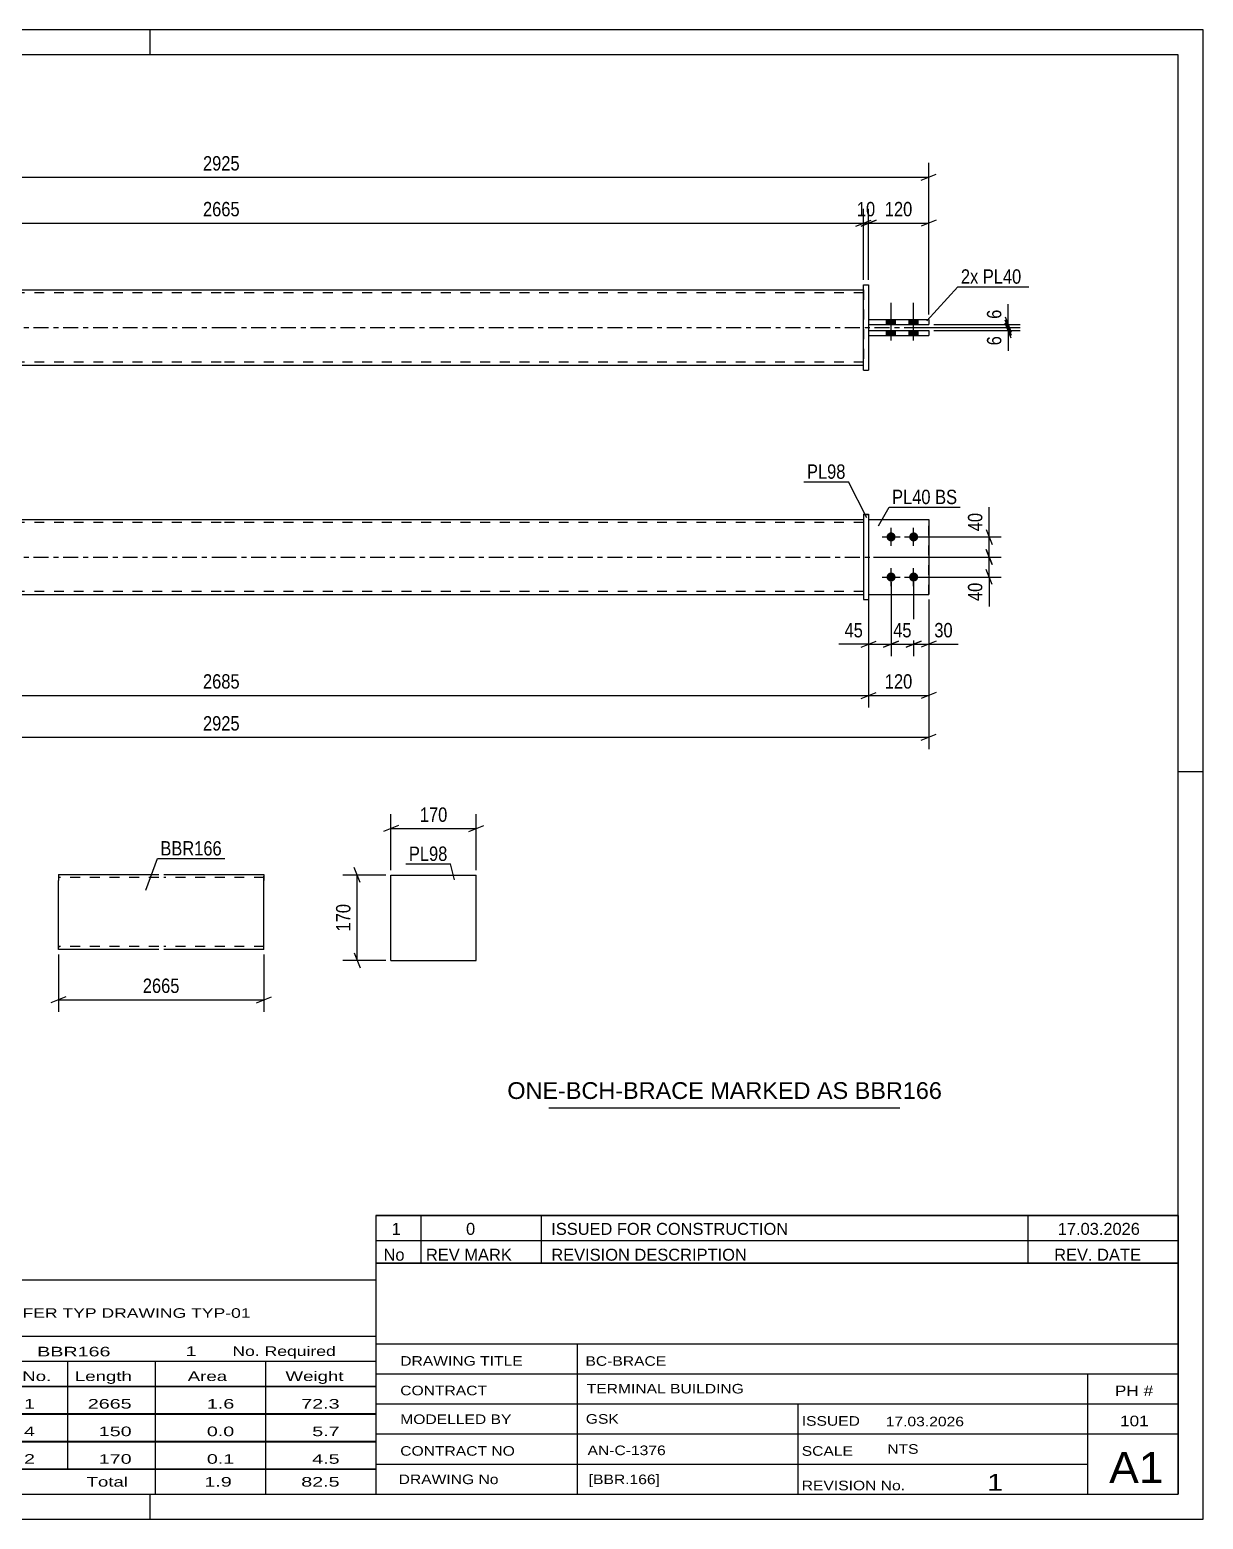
# Model space of a CAD drawing. Header units: millimetres. Extents: x 0 to 420, y 0 to 297.
# Drawn here: x 186 to 420, y 0 to 297 of the extents above; entities that cross this region are included whole.
import ezdxf

# ---------------------------------------------------------------- set-up
doc = ezdxf.new("R2010")
doc.units = ezdxf.units.MM
doc.linetypes.add('DXK_LINE_DOT2', pattern=[3.9198, 1.9599, -1.9599])
doc.linetypes.add('DXK_LINE_DOT3', pattern=[5.9187, 2.979, -0.9799, 0.9799, -0.9799])
doc.styles.add('Arial', font='ARIAL.TTF', dxfattribs={"height": 0.2})
doc.styles.add('Arial Narrow', font='ARIALN.TTF', dxfattribs={"height": 0.2})

# ---------------------------------------------------------------- blocks, each defined once
blk = doc.blocks.new('Unknown-580606079-1163')
at = {"color": 5, "linetype": 'Continuous'}
for p, q in [((420, 297), (0, 297)), ((210, 292), (210, 297)), ((420, 0), (420, 297)), ((415, 292), (5, 292)), ((415, 5), (415, 292)), ((420, 149), (415, 149)), ((5, 5), (415, 5)), ((210, 0), (210, 5)), ((0, 0), (420, 0))]:
    blk.add_line(p, q, dxfattribs=at)
blk = doc.blocks.new('Bolt-580606079-1796 - 1792')
at = {"linetype": 'Continuous'}
for points in [[(357.76, 196.77), (357.94, 196.76), (358.12, 196.7), (358.29, 196.6), (358.43, 196.48), (358.54, 196.32), (358.61, 196.15), (358.65, 195.97), (358.65, 195.78), (358.61, 195.6), (358.54, 195.42), (358.43, 195.27), (358.29, 195.15), (358.12, 195.05), (357.94, 194.99), (357.76, 194.97), (357.57, 194.99), (357.39, 195.05), (357.23, 195.15), (357.09, 195.27), (356.98, 195.42), (356.9, 195.6), (356.86, 195.78), (356.86, 195.97), (356.9, 196.15), (356.98, 196.32), (357.09, 196.48), (357.23, 196.6), (357.39, 196.7), (357.57, 196.76)], [(362.26, 196.77), (362.44, 196.76), (362.62, 196.7), (362.79, 196.6), (362.93, 196.48), (363.04, 196.32), (363.11, 196.15), (363.15, 195.97), (363.15, 195.78), (363.11, 195.6), (363.04, 195.42), (362.93, 195.27), (362.79, 195.15), (362.62, 195.05), (362.44, 194.99), (362.26, 194.97), (362.07, 194.99), (361.89, 195.05), (361.73, 195.15), (361.59, 195.27), (361.48, 195.42), (361.4, 195.6), (361.36, 195.78), (361.36, 195.97), (361.4, 196.15), (361.48, 196.32), (361.59, 196.48), (361.73, 196.6), (361.89, 196.7), (362.07, 196.76)], [(357.76, 188.77), (357.94, 188.76), (358.12, 188.7), (358.29, 188.6), (358.43, 188.48), (358.54, 188.32), (358.61, 188.15), (358.65, 187.97), (358.65, 187.78), (358.61, 187.6), (358.54, 187.42), (358.43, 187.27), (358.29, 187.15), (358.12, 187.05), (357.94, 186.99), (357.76, 186.97), (357.57, 186.99), (357.39, 187.05), (357.23, 187.15), (357.09, 187.27), (356.98, 187.42), (356.9, 187.6), (356.86, 187.78), (356.86, 187.97), (356.9, 188.15), (356.98, 188.32), (357.09, 188.48), (357.23, 188.6), (357.39, 188.7), (357.57, 188.76)], [(362.26, 188.77), (362.44, 188.76), (362.62, 188.7), (362.79, 188.6), (362.93, 188.48), (363.04, 188.32), (363.11, 188.15), (363.15, 187.97), (363.15, 187.78), (363.11, 187.6), (363.04, 187.42), (362.93, 187.27), (362.79, 187.15), (362.62, 187.05), (362.44, 186.99), (362.26, 186.97), (362.07, 186.99), (361.89, 187.05), (361.73, 187.15), (361.59, 187.27), (361.48, 187.42), (361.4, 187.6), (361.36, 187.78), (361.36, 187.97), (361.4, 188.15), (361.48, 188.32), (361.59, 188.48), (361.73, 188.6), (361.89, 188.7), (362.07, 188.76)]]:
    blk.add_hatch(color=1, dxfattribs=at).paths.add_polyline_path(points)
at = {"color": 1, "linetype": 'Continuous'}
for p, q in [((357.76, 194.07), (357.76, 197.67)), ((362.26, 194.07), (362.26, 197.67)), ((355.96, 195.87), (359.56, 195.87)), ((360.46, 195.87), (364.06, 195.87)), ((355.96, 187.87), (359.56, 187.87)), ((357.76, 186.07), (357.76, 189.67)), ((360.46, 187.87), (364.06, 187.87)), ((362.26, 186.07), (362.26, 189.67))]:
    blk.add_line(p, q, dxfattribs=at)
blk = doc.blocks.new('Part-580606079-1801 - 1792')
at = {"color": 2, "linetype": 'Continuous'}
for p, q in [((96.16, 199.37), (224.16, 199.37)), ((224.26, 199.37), (352.26, 199.37)), ((96.16, 184.37), (224.16, 184.37)), ((224.26, 184.37), (352.26, 184.37))]:
    blk.add_line(p, q, dxfattribs=at)
at = {"color": 7, "linetype": 'DXK_LINE_DOT2'}
for p, q in [((96.16, 184.37), (96.16, 199.37)), ((352.26, 199.37), (352.26, 184.37)), ((224.16, 198.77), (96.16, 198.77)), ((352.26, 198.77), (224.26, 198.77)), ((224.16, 184.97), (96.16, 184.97)), ((352.26, 184.97), (224.26, 184.97))]:
    blk.add_line(p, q, dxfattribs=at)
at = {"color": 7, "linetype": 'DXK_LINE_DOT3'}
for p, q in [((86.16, 191.87), (224.16, 191.87)), ((224.26, 191.87), (362.26, 191.87))]:
    blk.add_line(p, q, dxfattribs=at)
blk = doc.blocks.new('Part-580606079-1806 - 1792')
at = {"color": 2, "linetype": 'Continuous'}
for p, q in [((352.26, 200.38), (352.26, 183.37)), ((352.26, 200.37), (353.26, 200.37)), ((353.26, 200.38), (353.26, 200.37)), ((353.26, 200.37), (353.26, 183.37)), ((352.26, 183.37), (353.26, 183.37))]:
    blk.add_line(p, q, dxfattribs=at)
at = {"color": 7, "linetype": 'DXK_LINE_DOT2'}
for p, q in [((352.26, 200.38), (353.26, 200.38)), ((352.26, 183.38), (353.26, 183.38))]:
    blk.add_line(p, q, dxfattribs=at)
blk = doc.blocks.new('Part-580606079-1826 - 1792')
at = {"color": 7, "linetype": 'DXK_LINE_DOT2'}
for p, q in [((353.26, 199.37), (353.26, 199.37)), ((353.26, 199.37), (353.26, 184.37)), ((353.26, 199.37), (365.26, 199.37)), ((353.26, 199.37), (365.26, 199.37)), ((365.26, 184.37), (365.26, 199.37)), ((353.26, 184.37), (365.26, 184.37)), ((353.26, 184.37), (365.26, 184.37)), ((365.26, 184.37), (365.26, 184.37))]:
    blk.add_line(p, q, dxfattribs=at)
blk = doc.blocks.new('Part-580606079-1837 - 1792')
at = {"color": 2, "linetype": 'Continuous'}
for p, q in [((353.26, 199.37), (365.26, 199.37)), ((365.26, 199.37), (365.26, 199.37)), ((365.26, 199.37), (365.26, 184.37)), ((353.26, 184.37), (365.26, 184.37)), ((365.26, 184.37), (365.26, 184.37))]:
    blk.add_line(p, q, dxfattribs=at)
at = {"color": 7, "linetype": 'DXK_LINE_DOT2'}
for p, q in [((353.26, 199.37), (353.26, 199.37)), ((353.26, 199.37), (353.26, 184.37)), ((353.26, 199.37), (365.26, 199.37)), ((353.26, 184.37), (365.26, 184.37))]:
    blk.add_line(p, q, dxfattribs=at)
blk = doc.blocks.new('Part-580606079-2083 - 2069')
at = {"color": 2, "linetype": 'Continuous'}
for p, q in [((352.26, 229.13), (352.26, 246.13)), ((352.26, 246.13), (353.26, 246.13)), ((353.26, 246.13), (353.26, 246.13)), ((353.26, 246.13), (353.26, 229.13)), ((352.26, 229.13), (352.26, 229.13)), ((352.26, 229.13), (353.26, 229.13))]:
    blk.add_line(p, q, dxfattribs=at)
at = {"color": 7, "linetype": 'DXK_LINE_DOT2'}
for p, q in [((352.26, 246.13), (353.26, 246.13)), ((353.26, 246.13), (353.26, 246.13)), ((352.26, 229.13), (353.26, 229.13))]:
    blk.add_line(p, q, dxfattribs=at)
blk = doc.blocks.new('Bolt-580606079-2077 - 2069')
at = {"linetype": 'Continuous'}
for points in [[(358.66, 239.23), (356.86, 239.23), (356.86, 238.23), (358.66, 238.23)], [(358.66, 239.23), (356.86, 239.23), (356.86, 238.23), (358.66, 238.23)], [(363.16, 239.23), (361.36, 239.23), (361.36, 238.23), (363.16, 238.23)], [(363.16, 239.23), (361.36, 239.23), (361.36, 238.23), (363.16, 238.23)], [(358.66, 237.03), (356.86, 237.03), (356.86, 236.03), (358.66, 236.03)], [(358.66, 237.03), (356.86, 237.03), (356.86, 236.03), (358.66, 236.03)], [(363.16, 237.03), (361.36, 237.03), (361.36, 236.03), (363.16, 236.03)], [(363.16, 237.03), (361.36, 237.03), (361.36, 236.03), (363.16, 236.03)]]:
    blk.add_hatch(color=1, dxfattribs=at).paths.add_polyline_path(points)
at = {"color": 1, "linetype": 'Continuous'}
for p, q in [((357.76, 235.03), (357.76, 242.53)), ((357.76, 235.03), (357.76, 242.53)), ((362.26, 235.03), (362.26, 242.53)), ((362.26, 235.03), (362.26, 242.53)), ((356.86, 238.23), (356.86, 239.23)), ((356.86, 238.23), (356.86, 239.23)), ((358.66, 238.23), (358.66, 239.23)), ((358.66, 238.23), (358.66, 239.23)), ((361.36, 238.23), (361.36, 239.23)), ((361.36, 238.23), (361.36, 239.23)), ((363.16, 238.23), (363.16, 239.23)), ((363.16, 238.23), (363.16, 239.23)), ((356.86, 236.03), (356.86, 237.03)), ((356.86, 236.03), (356.86, 237.03)), ((358.66, 236.03), (358.66, 237.03)), ((358.66, 236.03), (358.66, 237.03)), ((361.36, 236.03), (361.36, 237.03)), ((361.36, 236.03), (361.36, 237.03)), ((363.16, 236.03), (363.16, 237.03)), ((363.16, 236.03), (363.16, 237.03))]:
    blk.add_line(p, q, dxfattribs=at)
blk = doc.blocks.new('Part-580606079-2082 - 2069')
at = {"color": 2, "linetype": 'Continuous'}
for p, q in [((96.16, 245.13), (224.16, 245.13)), ((224.26, 245.13), (352.26, 245.13)), ((96.16, 230.13), (224.16, 230.13)), ((224.26, 230.13), (352.26, 230.13))]:
    blk.add_line(p, q, dxfattribs=at)
at = {"color": 7, "linetype": 'DXK_LINE_DOT2'}
for p, q in [((96.16, 245.13), (96.16, 230.13)), ((224.16, 244.53), (96.16, 244.53)), ((352.26, 244.53), (224.26, 244.53)), ((352.26, 245.13), (352.26, 230.13)), ((224.16, 230.73), (96.16, 230.73)), ((352.26, 230.73), (224.26, 230.73))]:
    blk.add_line(p, q, dxfattribs=at)
at = {"color": 7, "linetype": 'DXK_LINE_DOT3'}
for p, q in [((86.16, 237.63), (224.16, 237.63)), ((224.26, 237.63), (362.26, 237.63))]:
    blk.add_line(p, q, dxfattribs=at)
blk = doc.blocks.new('Part-580606079-2099 - 2069')
at = {"color": 2, "linetype": 'Continuous'}
for p, q in [((353.26, 239.23), (365.26, 239.23)), ((353.26, 238.23), (365.26, 238.23)), ((365.26, 239.23), (365.26, 239.23)), ((365.26, 239.23), (365.26, 238.23))]:
    blk.add_line(p, q, dxfattribs=at)
at = {"color": 7, "linetype": 'DXK_LINE_DOT2'}
for p, q in [((353.26, 239.23), (353.26, 238.23)), ((353.26, 239.23), (365.26, 239.23)), ((353.26, 238.23), (365.26, 238.23)), ((365.26, 239.23), (365.26, 239.23))]:
    blk.add_line(p, q, dxfattribs=at)
blk = doc.blocks.new('Part-580606079-2104 - 2069')
at = {"color": 2, "linetype": 'Continuous'}
for p, q in [((353.26, 237.03), (365.26, 237.03)), ((353.26, 236.03), (365.26, 236.03)), ((365.26, 237.03), (365.26, 237.03)), ((365.26, 237.03), (365.26, 236.03))]:
    blk.add_line(p, q, dxfattribs=at)
at = {"color": 7, "linetype": 'DXK_LINE_DOT2'}
for p, q in [((353.26, 237.03), (353.26, 236.03)), ((353.26, 237.03), (365.26, 237.03)), ((353.26, 236.03), (365.26, 236.03))]:
    blk.add_line(p, q, dxfattribs=at)
blk = doc.blocks.new('Part-580606079-1391 - 1375')
at = {"color": 2, "linetype": 'Continuous'}
for p, q in [((258.03, 111.44), (258.03, 128.44)), ((258.03, 128.44), (275.03, 128.44)), ((275.03, 111.44), (275.03, 128.44)), ((258.03, 111.44), (275.03, 111.44))]:
    blk.add_line(p, q, dxfattribs=at)
blk = doc.blocks.new('Part-580606079-1274 - 1255')
at = {"color": 2, "linetype": 'Continuous'}
for p, q in [((191.71, 128.59), (191.71, 127.39)), ((191.71, 128.59), (211.71, 128.59)), ((212.71, 128.59), (232.71, 128.59)), ((232.71, 128.59), (232.71, 128.5)), ((232.71, 128.5), (232.71, 127.39)), ((191.71, 114.33), (191.71, 127.39)), ((232.71, 113.59), (232.71, 127.39)), ((191.71, 113.68), (191.71, 114.33)), ((191.71, 113.59), (191.71, 113.68)), ((211.71, 113.59), (191.71, 113.59)), ((232.71, 113.59), (212.71, 113.59))]:
    blk.add_line(p, q, dxfattribs=at)
at = {"color": 7, "linetype": 'DXK_LINE_DOT2'}
for p, q in [((211.71, 127.99), (191.71, 127.99)), ((232.71, 127.99), (212.71, 127.99)), ((232.71, 127.39), (232.71, 128.24)), ((191.71, 114.33), (191.71, 113.94)), ((191.71, 114.19), (191.71, 114.23)), ((211.71, 114.19), (191.71, 114.19)), ((232.71, 114.19), (212.71, 114.19)), ((232.71, 114.19), (232.71, 114.23))]:
    blk.add_line(p, q, dxfattribs=at)
blk = doc.blocks.new('StraightDimension-580606079-1914 - 1792')
at = {"color": 7, "linetype": 'Continuous'}
for p, q in [((376.7, 193.37), (377.9, 190.37)), ((354.26, 191.87), (379.7, 191.87)), ((377.3, 187.87), (377.3, 191.87)), ((363.26, 187.87), (379.7, 187.87)), ((377.9, 186.37), (376.7, 189.37))]:
    blk.add_line(p, q, dxfattribs=at)
at = {"color": 0}
blk.add_wipeout([(376.55, 187.35), (372.35, 187.35), (372.35, 182.49), (376.55, 182.49)], dxfattribs=at)
at = {"color": 7, "linetype": 'Continuous'}
blk.add_line((377.3, 187.87), (377.3, 181.97), dxfattribs=at)
blk.add_line((377.3, 187.87), (377.3, 181.97), dxfattribs=at)
at = {"color": 3, "style": 'Arial Narrow'}
blk.add_text('40', height=2.863, rotation=90.0002, dxfattribs=at).set_placement((375.95, 183.09))
blk = doc.blocks.new('StraightDimension-580606079-1939 - 1792')
at = {"color": 7, "linetype": 'Continuous'}
for p, q in [((95.16, 190.87), (95.16, 161.88)), ((353.26, 183.37), (353.26, 161.88)), ((96.66, 164.88), (93.66, 163.68)), ((95.16, 164.28), (353.26, 164.28)), ((351.76, 163.68), (354.76, 164.88))]:
    blk.add_line(p, q, dxfattribs=at)
at = {"color": 0}
blk.add_wipeout([(228.46, 165.03), (228.46, 169.23), (219.95, 169.23), (219.95, 165.03)], dxfattribs=at)
at = {"color": 3, "style": 'Arial Narrow'}
blk.add_text('2685', height=2.863, dxfattribs=at).set_placement((220.55, 165.63))
blk = doc.blocks.new('StraightDimension-580606079-1885 - 1792')
at = {"color": 7, "linetype": 'Continuous'}
for p, q in [((83.16, 183.37), (83.16, 153.52)), ((365.26, 183.37), (365.26, 153.52)), ((84.66, 156.52), (81.66, 155.32)), ((83.16, 155.92), (365.26, 155.92)), ((363.76, 155.32), (366.76, 156.52))]:
    blk.add_line(p, q, dxfattribs=at)
at = {"color": 0}
blk.add_wipeout([(228.46, 156.67), (228.46, 160.87), (219.95, 160.87), (219.95, 156.67)], dxfattribs=at)
at = {"color": 3, "style": 'Arial Narrow'}
blk.add_text('2925', height=2.863, dxfattribs=at).set_placement((220.55, 157.27))
blk = doc.blocks.new('StraightDimension-580606079-1954 - 1792')
at = {"color": 7, "linetype": 'Continuous'}
for p, q in [((353.26, 183.37), (353.26, 161.88)), ((365.26, 183.37), (365.26, 161.88)), ((351.76, 163.68), (354.76, 164.88)), ((353.26, 164.28), (365.26, 164.28)), ((366.76, 164.88), (363.76, 163.68))]:
    blk.add_line(p, q, dxfattribs=at)
at = {"color": 0}
blk.add_wipeout([(362.6, 165.03), (362.6, 169.23), (355.91, 169.23), (355.91, 165.03)], dxfattribs=at)
at = {"color": 3, "style": 'Arial Narrow'}
blk.add_text('120', height=2.863, dxfattribs=at).set_placement((356.51, 165.63))
blk = doc.blocks.new('StraightDimension-580606079-1839 - 1792')
at = {"color": 7, "linetype": 'Continuous'}
for p, q in [((362.26, 186.87), (362.26, 172.1)), ((365.26, 183.37), (365.26, 172.1)), ((360.76, 173.9), (363.76, 175.1)), ((362.26, 174.5), (365.26, 174.5)), ((366.76, 175.1), (363.76, 173.9))]:
    blk.add_line(p, q, dxfattribs=at)
at = {"color": 0}
blk.add_wipeout([(370.64, 175.25), (370.64, 179.45), (365.78, 179.45), (365.78, 175.25)], dxfattribs=at)
at = {"color": 7, "linetype": 'Continuous'}
blk.add_line((365.26, 174.5), (371.16, 174.5), dxfattribs=at)
blk.add_line((365.26, 174.5), (371.16, 174.5), dxfattribs=at)
at = {"color": 3, "style": 'Arial Narrow'}
blk.add_text('30', height=2.863, dxfattribs=at).set_placement((366.38, 175.85))
blk = doc.blocks.new('StraightDimension-580606079-1855 - 1792')
at = {"color": 7, "linetype": 'Continuous'}
for p, q in [((357.76, 186.87), (357.76, 172.1)), ((362.26, 186.87), (362.26, 172.1)), ((356.26, 173.9), (359.26, 175.1)), ((357.76, 174.5), (362.26, 174.5)), ((363.76, 175.1), (360.76, 173.9))]:
    blk.add_line(p, q, dxfattribs=at)
at = {"color": 0}
blk.add_wipeout([(362.43, 175.25), (362.43, 179.45), (357.58, 179.45), (357.58, 175.25)], dxfattribs=at)
at = {"color": 3, "style": 'Arial Narrow'}
blk.add_text('45', height=2.863, dxfattribs=at).set_placement((358.18, 175.85))
blk = doc.blocks.new('StraightDimension-580606079-1868 - 1792')
at = {"color": 7, "linetype": 'Continuous'}
for p, q in [((357.76, 186.87), (357.76, 172.1)), ((353.26, 183.37), (353.26, 172.1)), ((351.76, 173.9), (354.76, 175.1)), ((353.26, 174.5), (357.76, 174.5)), ((359.26, 175.1), (356.26, 173.9))]:
    blk.add_line(p, q, dxfattribs=at)
at = {"color": 0}
blk.add_wipeout([(352.73, 175.25), (352.73, 179.45), (347.88, 179.45), (347.88, 175.25)], dxfattribs=at)
at = {"color": 7, "linetype": 'Continuous'}
blk.add_line((353.26, 174.5), (347.35, 174.5), dxfattribs=at)
blk.add_line((353.26, 174.5), (347.35, 174.5), dxfattribs=at)
at = {"color": 3, "style": 'Arial Narrow'}
blk.add_text('45', height=2.863, dxfattribs=at).set_placement((348.48, 175.85))
blk = doc.blocks.new('StraightDimension-580606079-1905 - 1792')
at = {"color": 7, "linetype": 'Continuous'}
for p, q in [((376.7, 197.37), (377.9, 194.37)), ((363.26, 195.87), (379.7, 195.87)), ((377.9, 190.37), (376.7, 193.37)), ((377.3, 191.87), (377.3, 195.87)), ((354.26, 191.87), (379.7, 191.87))]:
    blk.add_line(p, q, dxfattribs=at)
at = {"color": 0}
blk.add_wipeout([(376.55, 201.26), (372.35, 201.26), (372.35, 196.4), (376.55, 196.4)], dxfattribs=at)
at = {"color": 7, "linetype": 'Continuous'}
blk.add_line((377.3, 195.87), (377.3, 201.78), dxfattribs=at)
blk.add_line((377.3, 195.87), (377.3, 201.78), dxfattribs=at)
at = {"color": 3, "style": 'Arial Narrow'}
blk.add_text('40', height=2.863, rotation=90.0002, dxfattribs=at).set_placement((375.95, 197))
blk = doc.blocks.new('StraightDimension-580606079-4083 - 2069')
at = {"color": 7, "linetype": 'Continuous'}
for p, q in [((350.76, 257.86), (353.76, 259.06)), ((354.76, 259.06), (351.76, 257.86)), ((352.26, 247.13), (352.26, 261.31)), ((352.26, 258.46), (353.26, 258.46)), ((353.26, 247.13), (353.26, 261.31))]:
    blk.add_line(p, q, dxfattribs=at)
at = {"color": 0}
blk.add_wipeout([(355.18, 259.21), (355.18, 263.41), (350.33, 263.41), (350.33, 259.21)], dxfattribs=at)
at = {"color": 3, "style": 'Arial Narrow'}
blk.add_text('10', height=2.863, dxfattribs=at).set_placement((350.93, 259.81))
blk = doc.blocks.new('StraightDimension-580606079-4129 - 2069')
at = {"color": 7, "linetype": 'Continuous'}
for p, q in [((83.16, 240.23), (83.16, 270.44)), ((365.26, 240.23), (365.26, 270.44)), ((84.66, 268.19), (81.66, 266.99)), ((83.16, 267.59), (365.26, 267.59)), ((363.76, 266.99), (366.76, 268.19))]:
    blk.add_line(p, q, dxfattribs=at)
at = {"color": 0}
blk.add_wipeout([(228.46, 268.34), (228.46, 272.54), (219.95, 272.54), (219.95, 268.34)], dxfattribs=at)
at = {"color": 3, "style": 'Arial Narrow'}
blk.add_text('2925', height=2.863, dxfattribs=at).set_placement((220.55, 268.94))
blk = doc.blocks.new('StraightDimension-580606079-2182 - 2069')
at = {"color": 7, "linetype": 'Continuous'}
for p, q in [((361.01, 237.63), (383.49, 237.63)), ((380.49, 239.13), (381.69, 236.13)), ((381.69, 235.53), (380.49, 238.53)), ((381.09, 237.03), (381.09, 237.63)), ((366.26, 237.03), (383.49, 237.03))]:
    blk.add_line(p, q, dxfattribs=at)
at = {"color": 0}
blk.add_wipeout([(380.34, 236.51), (376.14, 236.51), (376.14, 233.48), (380.34, 233.48)], dxfattribs=at)
at = {"color": 7, "linetype": 'Continuous'}
blk.add_line((381.09, 237.03), (381.09, 232.95), dxfattribs=at)
blk.add_line((381.09, 237.03), (381.09, 232.95), dxfattribs=at)
at = {"color": 3, "style": 'Arial Narrow'}
blk.add_text('6', height=2.86, rotation=90.0002, dxfattribs=at).set_placement((379.74, 234.08))
blk = doc.blocks.new('StraightDimension-580606079-2191 - 2069')
at = {"color": 7, "linetype": 'Continuous'}
for p, q in [((361.01, 237.63), (383.49, 237.63)), ((366.26, 238.23), (383.49, 238.23)), ((380.49, 239.73), (381.69, 236.73)), ((381.69, 236.13), (380.49, 239.13)), ((381.09, 237.63), (381.09, 238.23))]:
    blk.add_line(p, q, dxfattribs=at)
at = {"color": 0}
blk.add_wipeout([(380.34, 241.78), (376.14, 241.78), (376.14, 238.76), (380.34, 238.76)], dxfattribs=at)
at = {"color": 7, "linetype": 'Continuous'}
blk.add_line((381.09, 238.23), (381.09, 242.31), dxfattribs=at)
blk.add_line((381.09, 238.23), (381.09, 242.31), dxfattribs=at)
at = {"color": 3, "style": 'Arial Narrow'}
blk.add_text('6', height=2.86, rotation=90.0002, dxfattribs=at).set_placement((379.74, 239.36))
blk = doc.blocks.new('StraightDimension-580606079-4082 - 2069')
at = {"color": 7, "linetype": 'Continuous'}
for p, q in [((351.76, 257.86), (354.76, 259.06)), ((353.26, 247.13), (353.26, 261.31)), ((353.26, 258.46), (365.26, 258.46)), ((366.76, 259.06), (363.76, 257.86)), ((365.26, 240.23), (365.26, 261.31))]:
    blk.add_line(p, q, dxfattribs=at)
at = {"color": 0}
blk.add_wipeout([(362.6, 259.21), (362.6, 263.41), (355.91, 263.41), (355.91, 259.21)], dxfattribs=at)
at = {"color": 3, "style": 'Arial Narrow'}
blk.add_text('120', height=2.863, dxfattribs=at).set_placement((356.51, 259.81))
blk = doc.blocks.new('StraightDimension-580606079-4084 - 2069')
at = {"color": 7, "linetype": 'Continuous'}
for p, q in [((97.66, 259.06), (94.66, 257.86)), ((96.16, 247.13), (96.16, 261.31)), ((96.16, 258.46), (352.26, 258.46)), ((350.76, 257.86), (353.76, 259.06)), ((352.26, 247.13), (352.26, 261.31))]:
    blk.add_line(p, q, dxfattribs=at)
at = {"color": 0}
blk.add_wipeout([(228.46, 259.21), (228.46, 263.41), (219.95, 263.41), (219.95, 259.21)], dxfattribs=at)
at = {"color": 3, "style": 'Arial Narrow'}
blk.add_text('2665', height=2.863, dxfattribs=at).set_placement((220.55, 259.81))
blk = doc.blocks.new('StraightDimension-580606079-1403 - 1375')
at = {"color": 7, "linetype": 'Continuous'}
for p, q in [((258.03, 129.44), (258.03, 140.56)), ((275.03, 129.44), (275.03, 140.56)), ((259.53, 138.31), (256.53, 137.11)), ((258.03, 137.71), (275.03, 137.71)), ((273.53, 137.11), (276.53, 138.31))]:
    blk.add_line(p, q, dxfattribs=at)
at = {"color": 0}
blk.add_wipeout([(269.87, 138.46), (269.87, 142.66), (263.19, 142.66), (263.19, 138.46)], dxfattribs=at)
at = {"color": 3, "style": 'Arial Narrow'}
blk.add_text('170', height=2.863, dxfattribs=at).set_placement((263.79, 139.06))
blk = doc.blocks.new('StraightDimension-580606079-1393 - 1375')
at = {"color": 7, "linetype": 'Continuous'}
for p, q in [((257.03, 128.44), (248.44, 128.44)), ((251.89, 126.94), (250.69, 129.94)), ((251.29, 111.44), (251.29, 128.44)), ((250.69, 112.94), (251.89, 109.94)), ((257.03, 111.44), (248.44, 111.44))]:
    blk.add_line(p, q, dxfattribs=at)
at = {"color": 0}
blk.add_wipeout([(250.54, 123.28), (246.34, 123.28), (246.34, 116.6), (250.54, 116.6)], dxfattribs=at)
at = {"color": 3, "style": 'Arial Narrow'}
blk.add_text('170', height=2.863, rotation=90.0002, dxfattribs=at).set_placement((249.94, 117.2))
blk = doc.blocks.new('StraightDimension-580606079-1354 - 1255')
at = {"color": 7, "linetype": 'Continuous'}
for p, q in [((191.71, 112.59), (191.71, 101.19)), ((232.71, 112.59), (232.71, 101.19)), ((193.21, 104.19), (190.21, 102.99)), ((231.21, 102.99), (234.21, 104.19)), ((191.71, 103.59), (232.71, 103.59))]:
    blk.add_line(p, q, dxfattribs=at)
at = {"color": 0}
blk.add_wipeout([(216.46, 104.34), (216.46, 108.54), (207.95, 108.54), (207.95, 104.34)], dxfattribs=at)
at = {"color": 3, "style": 'Arial Narrow'}
blk.add_text('2665', height=2.863, dxfattribs=at).set_placement((208.55, 104.94))
blk = doc.blocks.new('Unknown-580606079-4705')
at = {"color": 7, "linetype": 'Continuous'}
blk.add_line((289.5, 82.05), (359.5, 82.05), dxfattribs=at)
at = {"color": 7, "style": 'Arial'}
blk.add_text('ONE-BCH-BRACE MARKED AS BBR166', height=3.3428, dxfattribs=at).set_placement((281.23, 83.8))
blk = doc.blocks.new('Unknown-580606079-4702')
at = {"color": 7, "linetype": 'Continuous'}
for p, q in [((255, 51.05), (255, 5)), ((255, 51.05), (415, 51.05)), ((415, 51), (415, 5)), ((255, 35), (415, 35)), ((295.14, 35), (295.14, 5)), ((255, 29), (415, 29)), ((397, 5.05), (397, 29.05)), ((255, 23), (415, 23)), ((339.14, 23), (339.14, 5)), ((255, 17), (415, 17)), ((255, 11), (397, 11)), ((255, 5), (415, 5))]:
    blk.add_line(p, q, dxfattribs=at)
at = {"color": 7, "style": 'Arial Narrow'}
for s, height, width, p in [('DRAWING TITLE', 1.9089, 1.425378, (259.88, 30.61)), ('BC-BRACE', 1.909, 1.425378, (296.81, 30.59)), ('TERMINAL BUILDING', 1.9089, 1.425378, (297.06, 25.07)), ('CONTRACT', 1.909, 1.425378, (259.88, 24.71)), ('MODELLED BY', 1.9089, 1.425378, (259.88, 18.98)), ('GSK', 1.909, 1.425378, (296.88, 19.04)), ('ISSUED', 1.909, 1.425378, (339.94, 18.64)), ('17.03.2026', 1.909, 1.425378, (356.69, 18.52)), ('CONTRACT NO', 1.9089, 1.425378, (259.88, 12.66)), ('AN-C-1376', 1.909, 1.425378, (297.23, 12.78)), ('SCALE', 1.909, 1.425378, (339.94, 12.65)), ('A1', 6.204, 1.25, (401.24, 7.2)), ('DRAWING No', 1.909, 1.425378, (259.56, 7)), ('[BBR.166]', 1.909, 1.425378, (297.46, 6.99)), ('1', 3.34, 1.5, (376.91, 5.68)), ('REVISION No.', 1.9089, 1.425378, (339.94, 5.77))]:
    blk.add_text(s, height=height, dxfattribs=dict(at, width=width)).set_placement(p)
at = {"color": 7, "linetype": 'Continuous', "style": 'Arial Narrow'}
for s, height, width, p in [('PH #', 2.1, 1.42538, (402.4, 24.55)), ('101', 2.1, 1.42538, (403.41, 18.55)), ('NTS', 1.909, 1.425378, (357, 13.05))]:
    blk.add_text(s, height=height, dxfattribs=dict(at, width=width)).set_placement(p)
blk = doc.blocks.new('Unknown-580606079-4703')
at = {"color": 7, "linetype": 'Continuous'}
for p, q in [((255, 60.55), (415, 60.55)), ((415, 60.55), (255, 60.55)), ((255, 60.55), (255, 55.55)), ((264, 60.55), (264, 55.55)), ((288, 60.55), (288, 55.55)), ((385, 60.55), (385, 55.55)), ((415, 60.55), (415, 55.55)), ((255, 55.55), (415, 55.55)), ((255, 55.55), (255, 51.05)), ((255, 55.55), (415, 55.55)), ((264, 55.55), (264, 51.05)), ((288, 55.55), (288, 51.05)), ((385, 55.55), (385, 51.05)), ((415, 55.55), (415, 51.05)), ((415, 51.05), (255, 51.05))]:
    blk.add_line(p, q, dxfattribs=at)
at = {"color": 7, "linetype": 'Continuous', "style": 'Arial Narrow'}
for s, height, width, p in [('1', 2.39, 1.196471, (258.16, 56.7)), ('0', 2.39, 1.196471, (273, 56.7)), ('ISSUED FOR CONSTRUCTION', 2.3861, 1.196471, (290, 56.7)), ('17.03.2026', 2.386, 1.196471, (391, 56.7)), ('No', 2.386, 1.2, (256.54, 51.55)), ('REV MARK', 2.386, 1.2, (265, 51.55)), ('REVISION DESCRIPTION', 2.3861, 1.2, (290, 51.55)), ('REV. DATE', 2.386, 1.2, (390.28, 51.55))]:
    blk.add_text(s, height=height, dxfattribs=dict(at, width=width)).set_placement(p)
blk = doc.blocks.new('Unknown-580606079-4704')
at = {"color": 7, "linetype": 'Continuous'}
for p, q in [((95, 47.75), (255, 47.75)), ((95, 36.5), (95, 47.75)), ((255, 47.75), (255, 36.5)), ((95, 36.5), (255, 36.5)), ((95, 36.5), (95, 31.5)), ((255, 36.5), (255, 31.5)), ((95, 31.5), (255, 31.5)), ((95, 31.5), (95, 26.5)), ((119, 31.5), (119, 26.5)), ((154.5, 31.5), (154.5, 26.5)), ((180.5, 31.5), (180.5, 26.5)), ((193.5, 31.5), (193.5, 26.5)), ((211, 31.5), (211, 26.5)), ((233, 31.5), (233, 26.5)), ((255, 31.5), (255, 26.5)), ((95, 26.5), (255, 26.5)), ((95, 26.45), (95, 21.05)), ((95, 26.45), (255, 26.45)), ((119, 26.5), (119, 21)), ((154.5, 26.5), (154.5, 21)), ((180.5, 26.5), (180.5, 21)), ((193.5, 26.5), (193.5, 21)), ((211, 26.5), (211, 21)), ((233, 26.5), (233, 21)), ((255, 26.45), (255, 21.05)), ((95, 21.05), (255, 21.05)), ((95, 20.95), (95, 15.55)), ((95, 20.95), (255, 20.95)), ((119, 21), (119, 15.5)), ((154.5, 21), (154.5, 15.5)), ((180.5, 21), (180.5, 15.5)), ((193.5, 21), (193.5, 15.5)), ((211, 21), (211, 15.5)), ((233, 21), (233, 15.5)), ((255, 20.95), (255, 15.55)), ((95, 15.55), (255, 15.55)), ((95, 15.45), (95, 10.05)), ((95, 15.45), (255, 15.45)), ((119, 15.5), (119, 10)), ((154.5, 15.5), (154.5, 10)), ((180.5, 15.5), (180.5, 10)), ((193.5, 15.5), (193.5, 10)), ((211, 15.5), (211, 10)), ((233, 15.5), (233, 10)), ((255, 15.45), (255, 10.05)), ((95, 10.05), (255, 10.05)), ((95, 10), (255, 10)), ((95, 10), (95, 5)), ((211, 10), (211, 5)), ((233, 10), (233, 5)), ((255, 10), (255, 5)), ((95, 5), (255, 5))]:
    blk.add_line(p, q, dxfattribs=at)
at = {"color": 7, "style": 'Arial Narrow'}
for s, height, width, p in [('GENERAL NOTES & WELD DETAILS :', 2.8633, 1.4, (96.15, 40.06)), ('REFER TYP DRAWING TYP-01', 1.9089, 1.6, (179.7, 40.16)), ("MATERIAL LIST FOR ASSEMBLY MK'D", 1.9089, 1.6, (96.15, 32.56)), ('BBR166', 1.909, 1.794707, (187.48, 32.47)), ('1', 1.91, 1.794707, (217.08, 32.56)), ('No. Required', 1.9089, 1.6, (226.41, 32.56)), ('Mark', 1.909, 1.7, (96.34, 27.5)), ('Profile', 1.909, 1.7, (129.41, 27.5)), ('Material', 1.909, 1.7, (159.54, 27.56)), ('No.', 1.909, 1.7, (184.5, 27.56)), ('Length', 1.909, 1.7, (195, 27.56)), ('Area', 1.909, 1.7, (217.5, 27.56)), ('Weight', 1.909, 1.7, (237, 27.56))]:
    blk.add_text(s, height=height, dxfattribs=dict(at, width=width)).set_placement(p)
at = {"color": 7, "linetype": 'Continuous', "style": 'Arial Narrow'}
for s, height, width, p in [('BBR166', 1.909, 1.794707, (96.5, 22.06)), ('SHS150*6', 1.909, 1.794707, (121, 22.06)), ('E350', 1.909, 1.794707, (160.74, 22.06)), ('1', 1.91, 1.794707, (184.86, 22.06)), ('2665', 1.909, 1.794707, (197.58, 22.06)), ('1.6', 1.909, 1.794707, (221.32, 22.06)), ('72.3', 1.909, 1.794707, (240.14, 22.06)), ('PL40', 1.909, 1.794707, (96.5, 16.56)), ('PL10*120', 1.909, 1.794707, (121, 16.56)), ('E350', 1.909, 1.794707, (160.74, 16.56)), ('4', 1.91, 1.794707, (184.86, 16.56)), ('150', 1.909, 1.794707, (199.77, 16.56)), ('0.0', 1.909, 1.794707, (221.32, 16.56)), ('5.7', 1.909, 1.794707, (242.33, 16.56)), ('PL98', 1.909, 1.794707, (96.5, 11.06)), ('PL10*170', 1.909, 1.794707, (121, 11.06)), ('E350', 1.909, 1.794707, (160.74, 11.06)), ('2', 1.91, 1.794707, (184.86, 11.06)), ('170', 1.909, 1.794707, (199.77, 11.06)), ('0.1', 1.909, 1.794707, (221.32, 11.06)), ('4.5', 1.909, 1.794707, (242.33, 11.06)), ('Total', 1.909, 1.7, (197.33, 6.5)), ('1.9', 1.909, 1.794707, (220.83, 6.5)), ('82.5', 1.909, 1.794707, (240.14, 6.5))]:
    blk.add_text(s, height=height, dxfattribs=dict(at, width=width)).set_placement(p)
blk = doc.blocks.new('Mark-580606079-1802 - 1792')
at = {"color": 0}
blk.add_wipeout([(348.67, 207.47), (348.67, 210.47), (340.99, 210.47), (340.99, 207.47)], dxfattribs=at)
blk.add_wipeout([(348.67, 207.47), (348.67, 210.47), (340.99, 210.47), (340.99, 207.47)], dxfattribs=at)
at = {"color": 30, "linetype": 'Continuous'}
for p in [(340.39, 206.87), (352.95, 199.69)]:
    blk.add_line(p, (349.27, 206.87), dxfattribs=at)
at = {"color": 3, "style": 'Arial Narrow'}
blk.add_text('PL98', height=2.863, dxfattribs=at).set_placement((340.99, 207.47))
blk = doc.blocks.new('MarkSet-580606079-4153 - 1792')
at = {"color": 0}
blk.add_wipeout([(365.64, 202.42), (365.64, 205.42), (357.96, 205.42), (357.96, 202.42)], dxfattribs=at)
blk.add_wipeout([(365.64, 202.42), (365.64, 205.42), (357.96, 205.42), (357.96, 202.42)], dxfattribs=at)
at = {"color": 30, "linetype": 'Continuous'}
blk.add_line((355.27, 198.06), (357.36, 201.82), dxfattribs=at)
at = {"color": 0}
blk.add_wipeout([(370.92, 202.42), (370.92, 205.42), (366.54, 205.42), (366.54, 202.42)], dxfattribs=at)
blk.add_wipeout([(370.92, 202.42), (370.92, 205.42), (366.54, 205.42), (366.54, 202.42)], dxfattribs=at)
at = {"color": 30, "linetype": 'Continuous'}
blk.add_line((357.36, 201.82), (371.52, 201.82), dxfattribs=at)
at = {"color": 3, "style": 'Arial Narrow'}
for s, p in [('PL40', (357.96, 202.42)), ('BS', (366.54, 202.42))]:
    blk.add_text(s, height=2.863, dxfattribs=at).set_placement(p)
blk = doc.blocks.new('MarkSet-580606079-2242 - 2069')
at = {"color": 0}
blk.add_wipeout([(375.15, 246.37), (375.15, 249.37), (371.68, 249.37), (371.68, 246.37)], dxfattribs=at)
blk.add_wipeout([(375.15, 246.37), (375.15, 249.37), (371.68, 249.37), (371.68, 246.37)], dxfattribs=at)
at = {"color": 30, "linetype": 'Continuous'}
blk.add_line((364.87, 238.96), (371.08, 245.77), dxfattribs=at)
at = {"color": 0}
blk.add_wipeout([(383.73, 246.37), (383.73, 249.37), (376.05, 249.37), (376.05, 246.37)], dxfattribs=at)
blk.add_wipeout([(383.73, 246.37), (383.73, 249.37), (376.05, 249.37), (376.05, 246.37)], dxfattribs=at)
at = {"color": 30, "linetype": 'Continuous'}
blk.add_line((371.08, 245.77), (385.23, 245.77), dxfattribs=at)
at = {"color": 3, "style": 'Arial Narrow'}
for s, p in [('2x', (371.68, 246.37)), ('PL40', (376.05, 246.37))]:
    blk.add_text(s, height=2.863, dxfattribs=at).set_placement(p)
blk = doc.blocks.new('Mark-580606079-1387 - 1375')
at = {"color": 0}
blk.add_wipeout([(269.28, 131.27), (269.28, 134.27), (261.61, 134.27), (261.61, 131.27)], dxfattribs=at)
blk.add_wipeout([(269.28, 131.27), (269.28, 134.27), (261.61, 134.27), (261.61, 131.27)], dxfattribs=at)
at = {"color": 30, "linetype": 'Continuous'}
for p in [(261.01, 130.67), (270.72, 127.52)]:
    blk.add_line(p, (269.88, 130.67), dxfattribs=at)
at = {"color": 3, "style": 'Arial Narrow'}
blk.add_text('PL98', height=2.863, dxfattribs=at).set_placement((261.61, 131.27))
blk = doc.blocks.new('Mark-580606079-1269 - 1255')
at = {"color": 0}
blk.add_wipeout([(224.29, 132.35), (224.29, 135.35), (212.05, 135.35), (212.05, 132.35)], dxfattribs=at)
blk.add_wipeout([(224.29, 132.35), (224.29, 135.35), (212.05, 135.35), (212.05, 132.35)], dxfattribs=at)
at = {"color": 30, "linetype": 'Continuous'}
for p, q in [((209.18, 125.43), (211.45, 131.75)), ((211.45, 131.75), (224.89, 131.75))]:
    blk.add_line(p, q, dxfattribs=at)
at = {"color": 3, "style": 'Arial Narrow'}
blk.add_text('BBR166', height=2.863, dxfattribs=at).set_placement((212.05, 132.35))

msp = doc.modelspace()

# ---------------------------------------------------------------- block references
for name in ['Unknown-580606079-1163', 'Part-580606079-2082 - 2069', 'Part-580606079-2083 - 2069', 'Bolt-580606079-2077 - 2069', 'Part-580606079-2099 - 2069', 'Part-580606079-2104 - 2069', 'Part-580606079-1801 - 1792', 'Part-580606079-1806 - 1792', 'Part-580606079-1826 - 1792', 'Part-580606079-1837 - 1792', 'Bolt-580606079-1796 - 1792', 'Part-580606079-1274 - 1255', 'Part-580606079-1391 - 1375', 'Unknown-580606079-4705', 'Unknown-580606079-4703', 'Unknown-580606079-4702', 'Unknown-580606079-4704']:
    msp.add_blockref(name, (0, 0))

# ---------------------------------------------------------------- next in the draw order: block references
for name in ['StraightDimension-580606079-4083 - 2069', 'StraightDimension-580606079-1914 - 1792', 'StraightDimension-580606079-1403 - 1375', 'Mark-580606079-1269 - 1255', 'StraightDimension-580606079-1354 - 1255']:
    msp.add_blockref(name, (0, 0))

# ---------------------------------------------------------------- next in the draw order: block references
for name in ['StraightDimension-580606079-4129 - 2069', 'StraightDimension-580606079-1939 - 1792', 'Mark-580606079-1387 - 1375', 'StraightDimension-580606079-1393 - 1375']:
    msp.add_blockref(name, (0, 0))

# ---------------------------------------------------------------- next in the draw order: block references
for name in ['StraightDimension-580606079-2182 - 2069', 'StraightDimension-580606079-1905 - 1792', 'StraightDimension-580606079-1885 - 1792']:
    msp.add_blockref(name, (0, 0))

# ---------------------------------------------------------------- next in the draw order: block references
for name in ['StraightDimension-580606079-2191 - 2069', 'Mark-580606079-1802 - 1792', 'MarkSet-580606079-4153 - 1792', 'StraightDimension-580606079-1954 - 1792']:
    msp.add_blockref(name, (0, 0))

# ---------------------------------------------------------------- next in the draw order: block references
for name in ['StraightDimension-580606079-4082 - 2069', 'StraightDimension-580606079-1839 - 1792']:
    msp.add_blockref(name, (0, 0))

# ---------------------------------------------------------------- next in the draw order: block references
for name in ['StraightDimension-580606079-4084 - 2069', 'MarkSet-580606079-2242 - 2069', 'StraightDimension-580606079-1855 - 1792']:
    msp.add_blockref(name, (0, 0))

# ---------------------------------------------------------------- next in the draw order: block references
msp.add_blockref('StraightDimension-580606079-1868 - 1792', (0, 0))

doc.saveas('drawing.dxf')
